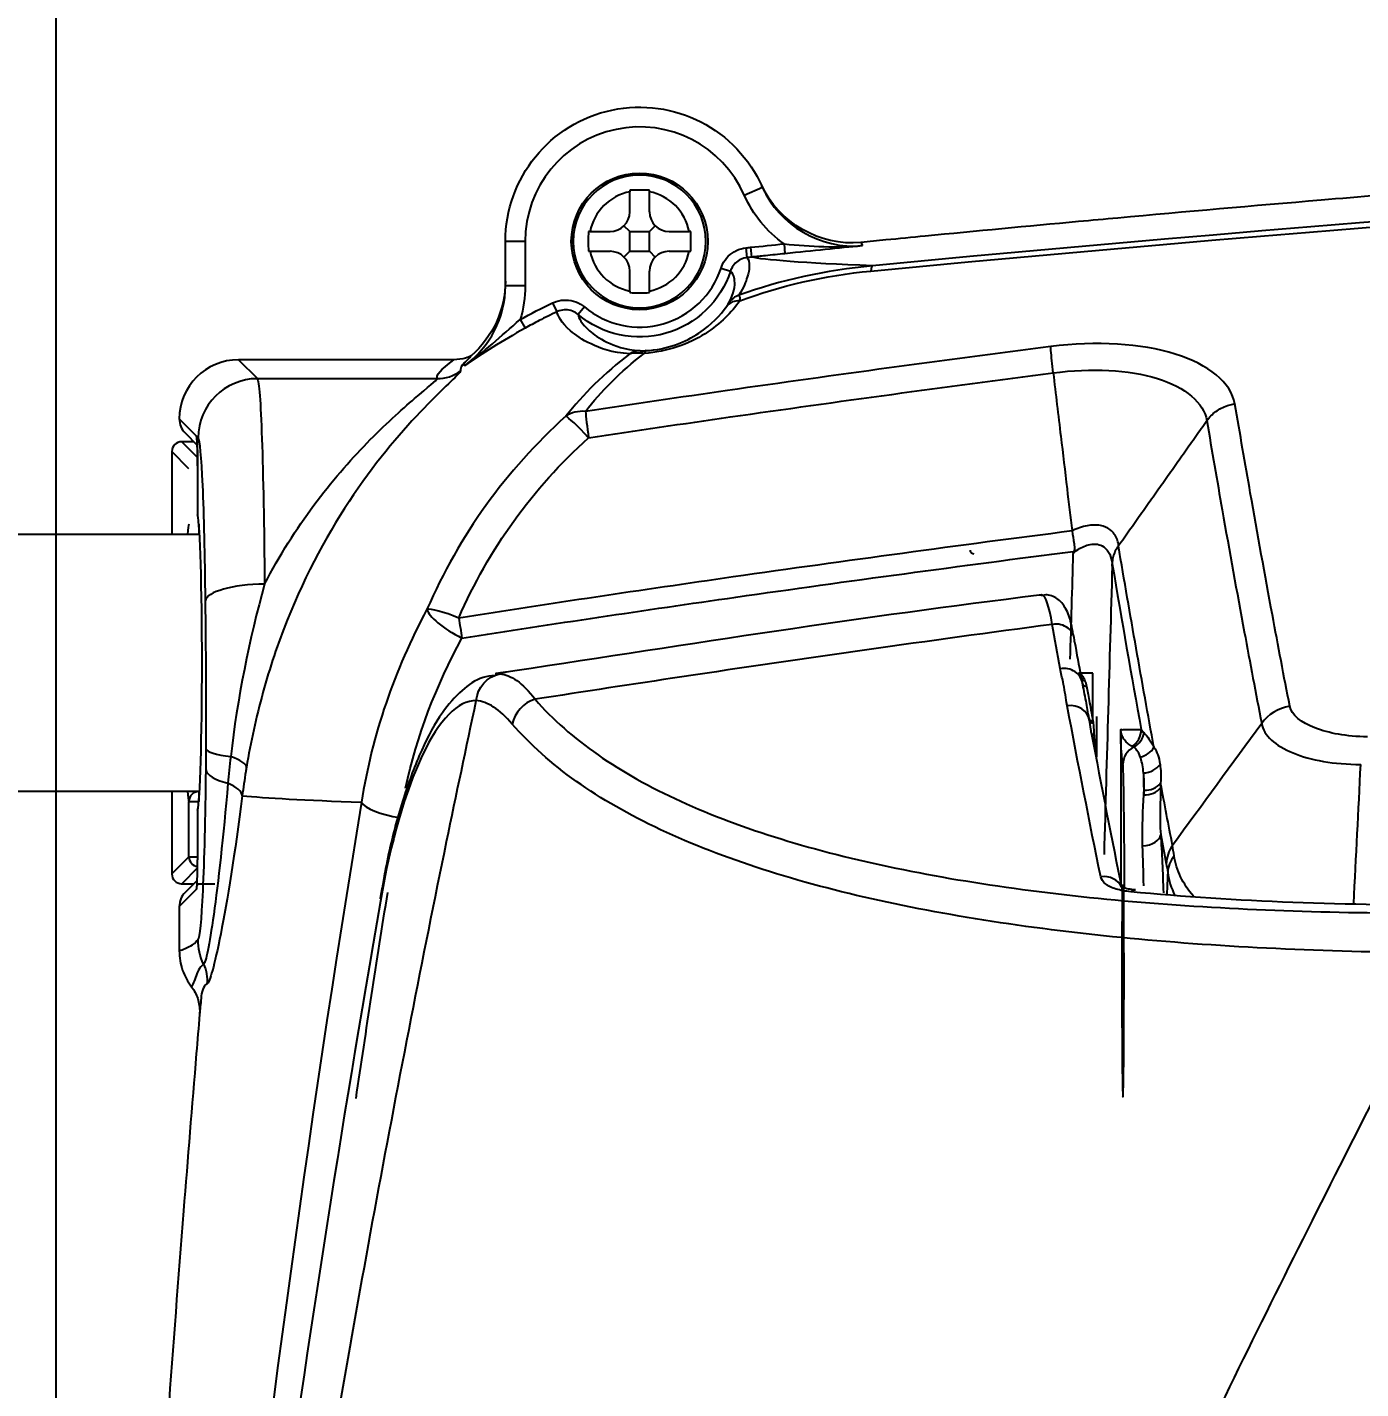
# Model space of a CAD drawing. Header units: millimetres. Extents: x 28 to 3046, y 8 to 3716.
# Drawn here: x 962.4 to 1030, y 1310.2 to 1379.2 of the extents above; entities that cross this region are included whole.
import ezdxf

# ---------------------------------------------------------------- set-up
doc = ezdxf.new("R2010")
doc.units = ezdxf.units.MM
doc.layers.get('Defpoints').update_dxf_attribs({"linetype": 'CONTINUOUS'})
doc.layers.add('1LINE', color=7, linetype='CONTINUOUS')
doc.styles.add('Annotative', font='malgun.ttf')
doc.dimstyles.new('WOO', dxfattribs={"dimtxt": 20, "dimasz": 2, "dimexe": 1.25, "dimexo": 0.3, "dimgap": 1, "dimtad": 1, "dimdec": 1, "dimzin": 1, "dimdsep": 46, "dimtxsty": 'Annotative', "dimcen": 0, "dimclrd": 1, "dimclre": 1, "dimclrt": 2, "dimadec": 0, "dimazin": 0, "dimtfac": 1, "dimtdec": 1, "dimtofl": 0, "dimtmove": 0, "dimatfit": 3, "dimfxl": 0, "dimarcsym": 0})

# ---------------------------------------------------------------- blocks, each defined once
blk = doc.blocks.new('*D8')
at = {"layer": '1LINE', "color": 1, "lineweight": -2}
for p, q in [((895.291, 1316.345), (895.291, 1490.403)), ((1363.902, 1161.266), (1363.902, 1490.403)), ((897.291, 1489.153), (1361.902, 1489.153))]:
    blk.add_line(p, q, dxfattribs=at)
at = {"layer": '1LINE', "color": 1}
for points in [[(897.291, 1489.486), (897.291, 1488.819), (895.291, 1489.153)], [(1361.902, 1489.486), (1361.902, 1488.819), (1363.902, 1489.153)]]:
    blk.add_solid(points, dxfattribs=at)
at = {"layer": 'Defpoints', "color": 0}
for p in [(1363.902, 1489.153), (895.291, 1316.045), (1363.902, 1160.966)]:
    blk.add_point(p, dxfattribs=at)
at = {"layer": '1LINE', "color": 2, "insert": (1150.647, 1500.486), "char_height": 20, "attachment_point": 5, "style": 'Annotative'}
blk.add_mtext('468', dxfattribs=at)
blk = doc.blocks.new('*D9')
at = {"layer": '1LINE', "color": 1, "lineweight": -2}
for p, q in [((963.906, 1135.584), (963.906, 1435.874)), ((1363.902, 1161.266), (1363.902, 1435.874)), ((965.906, 1434.624), (1361.902, 1434.624))]:
    blk.add_line(p, q, dxfattribs=at)
at = {"layer": '1LINE', "color": 1}
for points in [[(965.906, 1434.957), (965.906, 1434.29), (963.906, 1434.624)], [(1361.902, 1434.957), (1361.902, 1434.29), (1363.902, 1434.624)]]:
    blk.add_solid(points, dxfattribs=at)
at = {"layer": 'Defpoints', "color": 0}
for p in [(1363.902, 1434.624), (1363.902, 1160.966), (963.906, 1135.284)]:
    blk.add_point(p, dxfattribs=at)
at = {"layer": '1LINE', "color": 2, "insert": (1160.685, 1445.957), "char_height": 20, "attachment_point": 5, "style": 'Annotative'}
blk.add_mtext('400', dxfattribs=at)

msp = doc.modelspace()

# ---------------------------------------------------------------- linework, layer by layer
at = {"layer": '1LINE', "linetype": 'Continuous'}
for p, q in [((992.972, 1369.839), (992.972, 1370.853)), ((993.972, 1369.839), (993.972, 1370.853)), ((998.779, 1370.68), (999.694, 1371.084)), ((990.959, 1368.839), (991.972, 1368.839)), ((992.972, 1368.839), (992.679, 1369.132)), ((992.972, 1368.839), (993.972, 1368.839)), ((992.972, 1367.839), (992.972, 1368.839)), ((993.972, 1368.839), (994.265, 1369.132)), ((993.972, 1367.839), (993.972, 1368.839)), ((994.972, 1368.839), (995.986, 1368.839)), ((986.672, 1366.093), (986.672, 1368.339)), ((987.672, 1368.339), (986.672, 1368.339)), ((987.672, 1368.339), (987.672, 1366.093)), ((990.959, 1367.839), (991.972, 1367.839)), ((992.972, 1367.839), (992.679, 1367.547)), ((992.972, 1367.839), (993.972, 1367.839)), ((993.972, 1367.839), (994.265, 1367.547)), ((994.972, 1367.839), (995.986, 1367.839)), ((998.859, 1368.015), (998.914, 1367.518)), ((999.094, 1368.04), (999.145, 1367.542)), ((1000.79, 1368.213), (1000.84, 1367.716)), ((992.972, 1365.826), (992.972, 1366.839)), ((993.972, 1365.826), (993.972, 1366.839)), ((997.598, 1366.99), (998.073, 1366.835)), ((987.672, 1366.093), (986.672, 1366.093)), ((989.065, 1365.224), (989.281, 1364.773)), ((990.677, 1365.018), (990.355, 1364.636)), ((987.422, 1364.378), (987.664, 1363.941)), ((984.065, 1362.344), (973.143, 1362.344)), ((973.143, 1362.344), (973.143, 1362.343)), ((973.143, 1362.343), (974.1, 1361.386)), ((984.065, 1362.343), (973.143, 1362.343)), ((984.065, 1362.344), (984.065, 1362.343)), ((984.397, 1361.778), (984.382, 1361.74)), ((974.1, 1361.386), (983.206, 1361.386)), ((970.144, 1359.345), (970.144, 1359.342)), ((970.144, 1359.345), (970.145, 1359.345)), ((970.144, 1359.342), (970.145, 1359.342)), ((970.145, 1359.345), (970.145, 1359.342)), ((971.102, 1358.387), (970.145, 1359.345)), ((970.145, 1359.342), (971.018, 1358.469)), ((970.883, 1358.189), (970.209, 1358.189)), ((970.265, 1358.188), (971.065, 1357.388)), ((970.884, 1358.188), (970.265, 1358.188)), ((970.437, 1358.635), (971.052, 1358.021)), ((969.764, 1357.706), (969.764, 1353.494)), ((970.632, 1356.821), (969.765, 1357.689)), ((969.765, 1357.689), (969.765, 1353.494)), ((971.068, 1356.97), (971.068, 1354.467)), ((971.068, 1356.97), (971.068, 1354.482)), ((971.068, 1356.97), (971.068, 1356.97)), ((971.132, 1354.018), (971.132, 1353.52)), ((971.169, 1353.494), (957.389, 1353.494)), ((971.167, 1353.52), (971.132, 1353.52)), ((1016.449, 1346.458), (1015.72, 1346.458)), ((1016.449, 1344.033), (1016.449, 1346.458)), ((1016.649, 1342.224), (1016.649, 1344.264)), ((1017.853, 1343.441), (1017.853, 1335.662)), ((957.389, 1340.494), (971.169, 1340.494)), ((969.764, 1340.494), (969.764, 1336.243)), ((969.765, 1340.494), (969.765, 1336.299)), ((971.132, 1340.468), (971.132, 1339.969)), ((971.132, 1340.468), (971.167, 1340.468)), ((970.632, 1339.969), (971.132, 1339.969)), ((970.632, 1337.166), (970.632, 1339.969)), ((971.068, 1339.521), (971.068, 1337.017)), ((971.068, 1339.506), (971.068, 1337.017)), ((969.765, 1336.299), (970.632, 1337.166)), ((970.632, 1337.166), (971.068, 1337.166)), ((971.068, 1337.017), (971.068, 1337.017)), ((971.066, 1336.601), (970.265, 1335.799)), ((971.018, 1335.518), (970.145, 1334.645)), ((970.247, 1335.799), (970.883, 1335.799)), ((970.265, 1335.799), (970.884, 1335.799)), ((971.053, 1335.969), (970.437, 1335.352)), ((971.039, 1335.712), (971.037, 1335.695)), ((971.06, 1335.799), (971.953, 1335.799)), ((970.144, 1334.645), (970.144, 1332.403)), ((970.144, 1334.645), (970.145, 1334.645)), ((970.145, 1334.645), (970.145, 1332.403)), ((970.144, 1332.403), (970.145, 1332.403))]:
    msp.add_line(p, q, dxfattribs=at)
for radius in [3.461, 3.46]:
    msp.add_circle((993.472, 1368.339), radius, dxfattribs=at)
at = {"layer": '1LINE', "linetype": 'Continuous', "extrusion": (0, 0, -1)}
msp.add_circle((-993.472, 1368.339), 3.361, dxfattribs=at)
for radius, start, end in [(6.8, 0, 156.19697), (4.841, 198.10778, 310.0847)]:
    msp.add_arc((-993.472, 1368.339), radius, start, end, dxfattribs=at)
at = {"layer": '1LINE', "linetype": 'Continuous'}
for centre, radius, start, end in [((993.472, 1368.339), 5.8, 23.80303, 180), ((993.472, 1368.339), 2.563, 101.25072, 168.74928), ((993.472, 1368.339), 2.563, 11.25072, 78.74928), ((991.972, 1369.839), 1, 270, 0), ((994.972, 1369.839), 1, 180, 270), ((993.472, 1368.339), 2.563, 191.25072, 258.74928), ((991.972, 1366.839), 1, 0, 90), ((993.472, 1368.339), 2.563, 281.25072, 348.74928), ((994.972, 1366.839), 1, 90, 180), ((993.472, 1368.339), 4.341, 229.9153, 341.89222), ((971.144, 1359.342), 1, 179.99999, 224.99999), ((971.144, 1334.645), 1, 134.99999, 179.99999)]:
    msp.add_arc(centre, radius, start, end, dxfattribs=at)
at = {"layer": '1LINE', "linetype": 'Continuous', "extrusion": (-6.12303e-17, -6.12303e-17, -1)}
msp.add_arc((-1010.433, 1352.694), 0.2, 270, 0, dxfattribs=at)
at = {"layer": '1LINE', "linetype": 'Continuous'}
for centre, major_axis, ratio, start_param, end_param in [((1005.469, 1365.114), (-0.19, 1.991), 0.113091, 0.030103, 0.516686), ((998.692, 1364.464), (0.813, -0.583), 0.78208, 2.237107, 3.120228), ((998.826, 1364.665), (0.886, -0.463), 0.993852, 2.374903, 3.02106), ((973.145, 1359.342), (2.122, -2.122), 0.999593, 2.356803, 3.926382), ((993.501, 1361.8), (-0.057, -0.998), 0.977221, 3.204365, 3.758445), ((993.859, 1361.807), (0.056, -0.998), 0.202207, 3.155187, 3.660306), ((983.206, 1363.384), (1.988, 0.22), 0.999383, 4.602087, 5.239733), ((974.1, 1358.387), (2.121, 2.121), 0.998783, 0.786007, 2.355585), ((991.039, 1358), (-1.584, 1.221), 0.776744, 5.418191, 6.037195), ((991.039, 1358), (0.296, -1.978), 0.04774, 3.642128, 4.505501), ((971.144, 1359.342), (0.707, 0.707), 0.998783, 2.355585, 3.141593), ((991.039, 1358), (-1.338, 1.486), 0.075844, 4.910791, 6.128758), ((970.265, 1357.689), (0.354, 0.354), 0.998783, 0.786097, 2.355675), ((971.016, 1356.97), (0, -1.5), 0.034921, 1.570796, 3.106686), ((972.017, 1358.469), (-0.707, -0.707), 0.998783, 5.497178, 5.682501), ((970.653, 1346.994), (0, -7.05), 0.034921, 3.226802, 3.539239), ((971.035, 1346.994), (0, -7.55), 0.034921, 0.128179, 3.013414), ((1115.899, 970.525), (-0.001, -1212), 0.087344, 4.391741, 4.396391), ((1117.891, 970.525), (-0.001, -1210), 0.087489, 4.391754, 4.404436), ((974.469, 1350.134), (3, 0.031), 0.281605, 1.567968, 3.105213), ((984.47, 1348.869), (-1.836, 0.792), 0.149206, 4.864035, 6.076102), ((984.47, 1348.869), (-1.757, 0.956), 0.276799, 0.213183, 1.720383), ((984.47, 1348.869), (0.307, -1.976), 0.050357, 4.505624, 5.025422), ((1014.521, 1348.052), (-0.984, -0.178), 0.897058, 2.943063, 4.689499), ((1014.93, 1345.804), (-0.983, -0.181), 0.900499, 3.11312, 4.686095), ((1016.039, 1346.278), (0.187, 0.072), 0.971885, 3.228386, 4.352409), ((1016.116, 1345.991), (0.196, 0.039), 0.955211, 3.099746, 4.524464), ((988.41, 1343.822), (-1.132, -0.984), 0.866157, 4.234226, 5.449356), ((1015.282, 1343.915), (-0.983, -0.184), 0.903385, 3.113583, 4.683086), ((1026.677, 1342.991), (1.963, 0.382), 0.908537, 1.524622, 2.396688), ((1016.449, 1344.201), (0.197, 0.035), 0.837017, 3.141717, 4.563627), ((1016.466, 1344.106), (0.197, 0.035), 0.828383, 3.120151, 4.521854), ((1016.561, 1343.467), (0.199, 0.022), 0.780118, 3.408106, 4.342319), ((1017.895, 1343.613), (-0.002, -1), 0.996195, 0.563446, 1.572297), ((1018.068, 1343.614), (-0.107, -0.994), 0.985594, 0.581939, 1.500982), ((974.506, 1342.622), (3, -0.017), 0.162217, 3.176968, 4.087476), ((1018.967, 1341.837), (0.996, 0.087), 0.994979, 1.950347, 3.054288), ((1018.7, 1343.17), (-0.816, -0.578), 0.947009, 1.127981, 2.002745), ((974.498, 1341.567), (3, -0.033), 0.299644, 3.178181, 4.035062), ((971.578, 1341.981), (1.973, -0.326), 0.267418, 0.094374, 0.980039), ((1019.007, 1342.308), (-0.989, -0.147), 0.894131, 1.43851, 2.437021), ((971.351, 1340.434), (1.984, -0.252), 0.378523, 0.096396, 0.932665), ((1019.039, 1341.35), (-0.998, 0.059), 0.818454, 1.618852, 2.615041), ((970.653, 1346.994), (0, -7.05), 0.034921, 5.885539, 6.197976), ((971.132, 1339.969), (-0.463, -0.189), 0.995769, 4.325777, 5.893602), ((1019.022, 1341.101), (-0.997, 0.078), 0.797787, 1.63334, 2.661822), ((981.32, 1339.755), (-1.974, 0.323), 0.300512, 0.23071, 1.619939), ((1018.886, 1338.276), (-0.998, -0.061), 0.569183, 1.61403, 3.035391), ((1022.156, 1336.809), (1.964, 0.379), 0.908055, 2.398018, 2.931978), ((971.132, 1337.166), (0.354, -0.354), 0.998783, 3.9276, 5.366927), ((971.016, 1337.017), (0, -1.5), 0.034921, 0.404022, 1.570796), ((970.265, 1336.299), (-0.354, 0.354), 0.998783, 0.786097, 2.355675), ((1016.981, 1335.237), (-0.98, -0.201), 0.916615, 3.351893, 4.667145), ((971.144, 1334.645), (-0.707, 0.707), 0.998783, 6.283185, 7.069192), ((972.017, 1335.518), (-0.707, 0.707), 0.998783, 0.556371, 0.786007), ((971.016, 1337.017), (0, -1.5), 0.034921, 0.034907, 0.404027), ((1017.967, 1331.212), (0, -6.2), 0.008727, 3.889029, 7.853982), ((1017.967, 1331.212), (0, -6.2), 0.008727, 1.570796, 2.377068), ((1018.501, 1334.483), (-0.095, -0.995), 0.492099, 3.115298, 3.613794)]:
    msp.add_ellipse(centre, major_axis=major_axis, ratio=ratio, start_param=start_param, end_param=end_param, dxfattribs=at)
for points, degree in [([(1005.192, 1366.835), (1057.793, 1371.868), (1110.934, 1374.418), (1164.114, 1374.42)], 3), ([(1164.114, 1374.663), (1110.961, 1374.661), (1057.846, 1372.119), (1005.272, 1367.104)], 3), ([(993.972, 1370.935), (993.639, 1370.941), (993.305, 1370.941), (992.972, 1370.935)], 3), ([(992.972, 1370.935), (992.972, 1370.908), (992.972, 1370.88), (992.972, 1370.853)], 3), ([(993.972, 1370.853), (993.972, 1370.88), (993.972, 1370.908), (993.972, 1370.935)], 3), ([(1000.79, 1368.213), (999.918, 1368.833), (999.216, 1369.688), (998.779, 1370.68)], 3), ([(1004.689, 1368.287), (1002.618, 1368.081), (1000.521, 1369.285), (999.652, 1371.176)], 3), ([(999.694, 1371.084), (1000.545, 1369.155), (1002.663, 1367.918), (1004.762, 1368.126)], 3), ([(990.876, 1368.839), (990.87, 1368.506), (990.87, 1368.173), (990.876, 1367.839)], 3), ([(990.959, 1368.839), (990.931, 1368.839), (990.904, 1368.839), (990.876, 1368.839)], 3), ([(996.068, 1368.839), (996.041, 1368.839), (996.013, 1368.839), (995.986, 1368.839)], 3), ([(996.068, 1367.839), (996.074, 1368.173), (996.074, 1368.506), (996.068, 1368.839)], 3), ([(990.876, 1367.839), (990.904, 1367.839), (990.931, 1367.839), (990.959, 1367.839)], 3), ([(995.986, 1367.839), (996.013, 1367.839), (996.041, 1367.839), (996.068, 1367.839)], 3), ([(998.859, 1368.015), (998.937, 1368.023), (999.015, 1368.032), (999.094, 1368.04)], 3), ([(999.094, 1368.04), (999.659, 1368.098), (1000.224, 1368.156), (1000.79, 1368.213)], 3), ([(1000.79, 1368.213), (1002.167, 1368.089), (1003.472, 1367.993), (1004.762, 1368.126)], 3), ([(1004.762, 1368.126), (1003.543, 1367.997), (1002.271, 1367.861), (1000.84, 1367.716)], 3), ([(1005.272, 1367.104), (1002.927, 1366.879), (1000.597, 1366.372), (998.508, 1365.609)], 3), ([(999.145, 1367.542), (999.068, 1367.535), (998.991, 1367.526), (998.914, 1367.518)], 3), ([(1005.272, 1367.104), (1001.752, 1367.235), (999.721, 1367.411), (999.145, 1367.542)], 3), ([(998.548, 1365.324), (1000.573, 1366.097), (1002.882, 1366.614), (1005.192, 1366.835)], 3), ([(984.597, 1362.036), (985.887, 1362.967), (986.672, 1364.502), (986.672, 1366.093)], 3), ([(986.672, 1366.331), (986.672, 1364.886), (986.029, 1363.485), (984.934, 1362.542)], 3), ([(987.672, 1366.093), (987.672, 1365.507), (987.588, 1364.936), (987.422, 1364.378)], 3), ([(992.972, 1365.826), (992.972, 1365.798), (992.972, 1365.771), (992.972, 1365.743)], 3), ([(992.972, 1365.743), (993.305, 1365.738), (993.639, 1365.738), (993.972, 1365.743)], 3), ([(993.972, 1365.743), (993.972, 1365.771), (993.972, 1365.798), (993.972, 1365.826)], 3), ([(987.422, 1364.378), (987.961, 1364.677), (988.509, 1364.959), (989.065, 1365.224)], 3), ([(987.664, 1363.941), (986.496, 1363.294), (985.511, 1362.675), (984.597, 1362.036)], 3), ([(983.206, 1361.386), (983.171, 1361.705), (983.669, 1362.024), (984.065, 1362.343)], 3), ([(992.983, 1362.647), (991.666, 1361.652), (990.597, 1360.574), (989.734, 1359.484)], 3), ([(990.734, 1359.728), (991.514, 1360.735), (992.488, 1361.737), (993.71, 1362.668)], 3), ([(989.734, 1359.484), (986.695, 1356.742), (984.311, 1353.43), (982.697, 1349.701)], 3), ([(1017.744, 1352.929), (1022.218, 1359.26)], 1), ([(984.31, 1349.26), (985.813, 1352.741), (988.043, 1355.834), (990.886, 1358.392)], 3), ([(1015.388, 1353.679), (1015.388, 1353.676), (1015.389, 1353.673), (1015.389, 1353.67)], 3), ([(1017.739, 1352.922), (1017.741, 1352.924), (1017.742, 1352.927), (1017.744, 1352.929)], 3), ([(1019.539, 1342.71), (1018.934, 1345.993), (1018.334, 1349.398), (1017.739, 1352.922)], 3), ([(1017.425, 1352.003), (1017.91, 1349.127), (1018.399, 1346.33), (1018.891, 1343.614)], 3), ([(974.469, 1350.979), (973.685, 1348.177), (973.086, 1345.171), (972.749, 1342.237)], 3), ([(971.508, 1342.622), (971.523, 1345.162), (971.496, 1347.683), (971.471, 1350.134)], 3), ([(982.697, 1349.701), (981.039, 1346.618), (979.922, 1343.364), (979.376, 1339.933)], 3), ([(1014.793, 1346.694), (1014.657, 1347.436), (1014.52, 1348.184), (1014.384, 1348.939)], 3), ([(981.607, 1340.644), (982.191, 1343.297), (983.152, 1345.828), (984.47, 1348.246)], 3), ([(1015.517, 1348.052), (1015.624, 1347.457), (1015.732, 1346.866), (1015.839, 1346.278)], 3), ([(985.191, 1345.074), (985.245, 1345.734), (985.767, 1346.322), (986.393, 1346.43)], 3), ([(986.722, 1346.518), (986.155, 1346.432)], 1), ([(986.393, 1346.43), (986.943, 1346.4), (987.53, 1345.973), (988.174, 1345.145)], 3), ([(1015.918, 1345.96), (1015.895, 1346.077), (1015.871, 1346.183), (1015.839, 1346.278)], 3), ([(1016.039, 1346.083), (1016.071, 1346.002), (1016.094, 1345.907), (1016.116, 1345.8)], 3), ([(987.018, 1343.887), (986.363, 1344.643), (985.761, 1345.039), (985.191, 1345.074)], 3), ([(1016.842, 1336.143), (1016.272, 1338.925), (1015.706, 1341.814), (1015.144, 1344.808)], 3), ([(1016.269, 1344.074), (1016.263, 1344.105), (1016.258, 1344.136), (1016.252, 1344.166)], 3), ([(1016.449, 1344.033), (1016.452, 1344.002), (1016.455, 1343.971), (1016.458, 1343.94)], 3), ([(1024.998, 1343.919), (1023.49, 1341.856), (1021.983, 1339.796), (1020.478, 1337.737)], 3), ([(1016.362, 1343.467), (1016.879, 1340.719), (1017.401, 1338.06), (1017.925, 1335.491)], 3), ([(1017.853, 1343.441), (1017.853, 1343.457), (1017.853, 1343.474), (1017.854, 1343.49)], 3), ([(1017.854, 1343.49), (1017.855, 1343.519), (1017.856, 1343.548), (1017.856, 1343.577)], 3), ([(1018.891, 1343.614), (1018.928, 1343.556), (1018.978, 1343.503), (1019.038, 1343.439)], 3), ([(1019.038, 1343.439), (1019.187, 1343.283), (1019.383, 1343.039), (1019.539, 1342.71)], 3), ([(971.499, 1341.567), (971.503, 1341.912), (971.506, 1342.265), (971.508, 1342.622)], 3), ([(1018.518, 1342.725), (1018.477, 1342.749), (1018.446, 1342.757), (1018.425, 1342.768)], 3), ([(1018.845, 1342.224), (1018.743, 1342.498), (1018.611, 1342.669), (1018.518, 1342.725)], 3), ([(1019.539, 1342.71), (1019.69, 1342.496), (1019.792, 1342.208), (1019.846, 1341.847)], 3), ([(972.749, 1342.237), (972.696, 1341.78), (972.65, 1341.329), (972.61, 1340.888)], 3), ([(1019.846, 1341.847), (1019.887, 1341.569), (1019.899, 1341.248), (1019.878, 1340.888)], 3), ([(1029.663, 1334.804), (1029.784, 1337.149), (1029.903, 1339.496), (1030.018, 1341.844)], 3), ([(1019.007, 1341.412), (1019.012, 1341.095), (1019.017, 1340.726), (1019.022, 1340.302)], 3), ([(1019.039, 1340.531), (1019.06, 1340.861), (1019.048, 1341.156), (1019.007, 1341.412)], 3), ([(1019.878, 1340.888), (1019.878, 1340.815), (1019.878, 1340.741), (1019.877, 1340.665)], 3), ([(1020.478, 1337.737), (1020.277, 1338.774), (1020.077, 1339.825), (1019.878, 1340.888)], 3), ([(973.335, 1340.256), (974.498, 1340.154), (976.512, 1340.024), (979.376, 1339.933)], 3), ([(1018.964, 1337.711), (1018.928, 1338.704), (1018.994, 1339.576), (1019.022, 1340.302)], 3), ([(1019.022, 1340.302), (1019.028, 1340.38), (1019.034, 1340.457), (1019.039, 1340.531)], 3), ([(1019.877, 1340.665), (1019.87, 1339.979), (1019.806, 1339.182), (1019.882, 1338.276)], 3), ([(979.376, 1339.933), (973.852, 1306.271), (970.166, 1272.011), (967.852, 1237.188)], 3), ([(1019.882, 1338.276), (1019.938, 1337.363), (1019.982, 1336.378), (1020.014, 1335.338)], 3), ([(1019.882, 1338.276), (1019.976, 1337.784), (1020.07, 1337.295), (1020.164, 1336.809)], 3), ([(1019.021, 1335.696), (1019.006, 1336.4), (1018.987, 1337.075), (1018.964, 1337.711)], 3), ([(1020.164, 1336.809), (1020.189, 1336.681), (1020.212, 1336.53), (1020.235, 1336.36)], 3), ([(1020.561, 1337.213), (1020.366, 1336.956), (1020.252, 1336.658), (1020.235, 1336.36)], 3), ([(1021.539, 1335.175), (1021.002, 1335.779), (1020.67, 1336.484), (1020.561, 1337.213)], 3), ([(1020.235, 1336.36), (1020.221, 1336), (1020.207, 1335.639), (1020.194, 1335.277)], 3), ([(1020.235, 1336.36), (1020.291, 1335.966), (1020.412, 1335.577), (1020.597, 1335.206)], 3), ([(979.1, 1324.912), (979.617, 1328.4), (980.152, 1331.882), (980.707, 1335.357)], 3), ([(980.461, 1335.782), (980.318, 1335.031)], 1), ([(1035.203, 1334.721), (1029.317, 1334.681), (1023.698, 1334.885), (1018.362, 1335.391)], 3), ([(971.373, 1331.72), (971.195, 1332.11), (971.101, 1332.537), (971.101, 1332.965)], 3), ([(971.373, 1331.721), (971.515, 1331.41), (971.576, 1331.062), (971.547, 1330.722)], 3)]:
    msp.add_open_spline(points, degree=degree, dxfattribs=at)
for points, knots in [([(999.694, 1371.084), (999.692, 1371.088), (999.69, 1371.092), (999.679, 1371.117), (999.672, 1371.133), (999.661, 1371.156), (999.657, 1371.166), (999.652, 1371.176)], [0, 0, 0, 0, 0.082992, 0.082992, 0.561578, 0.561578, 1, 1, 1, 1]), ([(1033.895, 1370.914), (1031.933, 1370.755), (1029.971, 1370.593), (1024.575, 1370.137), (1021.142, 1369.836), (1017.047, 1369.464), (1016.383, 1369.403), (1013.127, 1369.103), (1010.535, 1368.857), (1007.28, 1368.541), (1006.617, 1368.477), (1005.532, 1368.37), (1005.111, 1368.328), (1004.689, 1368.287)], [0, 0, 0, 0, 0.201423, 0.201423, 0.553955, 0.553955, 0.622158, 0.622158, 0.888489, 0.888489, 0.956692, 0.956692, 1, 1, 1, 1]), ([(997.598, 1366.99), (997.619, 1367.053), (997.644, 1367.115), (997.745, 1367.326), (997.845, 1367.467), (998.083, 1367.704), (998.224, 1367.804), (998.526, 1367.949), (998.692, 1367.996), (998.859, 1368.015)], [0, 0, 0, 0, 0.115055, 0.115055, 0.410028, 0.410028, 0.705014, 0.705014, 1, 1, 1, 1]), ([(1004.689, 1368.287), (1004.707, 1368.249), (1004.721, 1368.218), (1004.756, 1368.14), (1004.759, 1368.133), (1004.762, 1368.126)], [0, 0, 0, 0, 0.916571, 0.916571, 1, 1, 1, 1]), ([(998.914, 1367.518), (998.803, 1367.506), (998.692, 1367.474), (998.49, 1367.377), (998.396, 1367.311), (998.238, 1367.152), (998.171, 1367.059), (998.104, 1366.918), (998.087, 1366.877), (998.073, 1366.835)], [0, 0, 0, 0, 0.294991, 0.294991, 0.589974, 0.589974, 0.884944, 0.884944, 1, 1, 1, 1]), ([(998.914, 1367.518), (998.993, 1367.429), (999.049, 1367.301), (999.023, 1366.912), (998.996, 1366.748), (998.855, 1366.3), (998.752, 1366.023), (998.508, 1365.609)], [0, 0, 0, 0, 0.5, 0.5, 0.75, 0.75, 1, 1, 1, 1]), ([(1000.84, 1367.716), (1000.509, 1367.682), (1000.177, 1367.648), (999.612, 1367.59), (999.378, 1367.566), (999.145, 1367.542)], [0, 0, 0, 0, 0.586729, 0.586729, 1, 1, 1, 1]), ([(998.002, 1365.23), (998.344, 1365.921), (998.303, 1366.208), (998.243, 1366.646), (998.162, 1366.756), (998.073, 1366.835)], [0, 0, 0, 0, 0.5, 0.5, 1, 1, 1, 1]), ([(989.065, 1365.224), (989.125, 1365.253), (989.187, 1365.278), (989.41, 1365.349), (989.58, 1365.374), (989.916, 1365.366), (990.086, 1365.333), (990.4, 1365.214), (990.548, 1365.126), (990.677, 1365.018)], [0, 0, 0, 0, 0.114993, 0.114993, 0.409963, 0.409963, 0.704983, 0.704983, 1, 1, 1, 1]), ([(998.548, 1365.324), (998.128, 1364.739), (997.59, 1364.171), (995.984, 1363.149), (994.854, 1362.733), (993.71, 1362.668)], [0, 0, 0, 0, 0.5, 0.5, 1, 1, 1, 1]), ([(993.8, 1362.805), (994.308, 1362.833), (994.833, 1362.942), (995.75, 1363.265), (996.143, 1363.473), (997.133, 1364.128), (997.554, 1364.59), (997.889, 1365.06)], [0, 0, 0, 0, 0.25, 0.25, 0.5, 0.5, 1, 1, 1, 1]), ([(997.889, 1365.06), (997.913, 1365.094), (997.935, 1365.125), (997.979, 1365.191), (997.997, 1365.221), (998.002, 1365.23)], [0, 0, 0, 0, 0.393637, 0.393637, 1, 1, 1, 1]), ([(998.508, 1365.609), (998.533, 1365.601), (998.548, 1365.556), (998.554, 1365.44), (998.553, 1365.386), (998.548, 1365.324)], [0, 0, 0, 0, 0.625393, 0.625393, 1, 1, 1, 1]), ([(984.597, 1362.036), (985.084, 1362.38), (985.549, 1362.754), (986.472, 1363.545), (986.933, 1363.965), (987.422, 1364.378)], [0, 0, 0, 0, 0.5, 0.5, 1, 1, 1, 1]), ([(989.281, 1364.773), (988.98, 1364.63), (988.681, 1364.481), (988.143, 1364.202), (987.903, 1364.073), (987.664, 1363.941)], [0, 0, 0, 0, 0.550132, 0.550132, 1, 1, 1, 1]), ([(990.355, 1364.636), (990.269, 1364.708), (990.17, 1364.766), (989.961, 1364.845), (989.848, 1364.868), (989.624, 1364.873), (989.51, 1364.857), (989.362, 1364.809), (989.32, 1364.792), (989.281, 1364.773)], [0, 0, 0, 0, 0.295042, 0.295042, 0.59006, 0.59006, 0.885014, 0.885014, 1, 1, 1, 1]), ([(992.983, 1362.647), (992.049, 1362.701), (991.474, 1362.922), (990.546, 1363.362), (990.221, 1363.598), (989.489, 1364.241), (989.318, 1364.577), (989.281, 1364.773)], [0, 0, 0, 0, 0.25, 0.25, 0.5, 0.5, 1, 1, 1, 1]), ([(990.355, 1364.636), (990.38, 1364.462), (990.523, 1364.174), (991.146, 1363.626), (991.423, 1363.424), (992.214, 1363.046), (992.703, 1362.854), (993.497, 1362.8)], [0, 0, 0, 0, 0.5, 0.5, 0.75, 0.75, 1, 1, 1, 1]), ([(1014.307, 1363.016), (1008.84, 1362.311), (1003.379, 1361.566), (995.526, 1360.439), (993.129, 1360.087), (990.734, 1359.728)], [0, 0, 0, 0, 0.69465, 0.69465, 1, 1, 1, 1]), ([(1023.642, 1360.112), (1023.443, 1361.177), (1022.335, 1362.099), (1018.902, 1363.167), (1016.611, 1363.304), (1014.307, 1363.016)], [0, 0, 0, 0, 0.5, 0.5, 1, 1, 1, 1]), ([(1014.432, 1361.676), (1014.406, 1361.893), (1014.383, 1362.106), (1014.345, 1362.487), (1014.33, 1362.661), (1014.316, 1362.863), (1014.312, 1362.918), (1014.309, 1362.984), (1014.308, 1363), (1014.307, 1363.016)], [0, 0, 0, 0, 0.390313, 0.390313, 0.780627, 0.780627, 0.942552, 0.942552, 1, 1, 1, 1]), ([(984.934, 1362.542), (984.843, 1362.498), (984.749, 1362.461), (984.464, 1362.374), (984.263, 1362.343), (984.065, 1362.343)], [0, 0, 0, 0, 0.33417, 0.33417, 1, 1, 1, 1]), ([(984.581, 1362.177), (984.583, 1362.179), (984.584, 1362.18), (984.626, 1362.225), (984.671, 1362.266), (984.779, 1362.375), (984.844, 1362.443), (984.917, 1362.523), (984.925, 1362.532), (984.934, 1362.542)], [0, 0, 0, 0, 0.01459, 0.01459, 0.372176, 0.372176, 0.926721, 0.926721, 1, 1, 1, 1]), ([(993.71, 1362.668), (993.62, 1362.675), (993.533, 1362.679), (993.368, 1362.684), (993.29, 1362.684), (993.162, 1362.677), (993.109, 1362.672), (993.034, 1362.659), (993.007, 1362.654), (992.983, 1362.647)], [0, 0, 0, 0, 0.280243, 0.280243, 0.576783, 0.576783, 0.832606, 0.832606, 1, 1, 1, 1]), ([(993.497, 1362.8), (993.503, 1362.8), (993.51, 1362.799), (993.534, 1362.799), (993.553, 1362.798), (993.603, 1362.798), (993.637, 1362.799), (993.713, 1362.801), (993.756, 1362.802), (993.8, 1362.805)], [0, 0, 0, 0, 0.185438, 0.185438, 0.449128, 0.449128, 0.733187, 0.733187, 1, 1, 1, 1]), ([(984.382, 1361.74), (984.266, 1361.561), (983.512, 1360.892), (981.495, 1358.804), (980.22, 1357.336), (977.737, 1353.675), (976.56, 1351.528), (975.137, 1347.969), (974.729, 1346.749), (974.037, 1344.235), (973.757, 1342.941), (973.55, 1341.706)], [0, 0, 0, 0, 0.23279, 0.23279, 0.488527, 0.488527, 0.744263, 0.744263, 0.872132, 0.872132, 1, 1, 1, 1]), ([(984.581, 1362.177), (984.541, 1362.139), (984.504, 1362.1), (984.406, 1361.967), (984.38, 1361.873), (984.397, 1361.778)], [0, 0, 0, 0, 0.29004, 0.29004, 1, 1, 1, 1]), ([(984.597, 1362.036), (984.595, 1362.053), (984.593, 1362.069), (984.584, 1362.13), (984.582, 1362.159), (984.581, 1362.177)], [0, 0, 0, 0, 0.234898, 0.234898, 1, 1, 1, 1]), ([(990.886, 1358.392), (993.279, 1358.751), (995.674, 1359.102), (1003.518, 1360.228), (1008.972, 1360.971), (1014.432, 1361.676)], [0, 0, 0, 0, 0.305429, 0.305429, 1, 1, 1, 1]), ([(1014.432, 1361.675), (1016.346, 1361.941), (1018.275, 1361.842), (1021.145, 1360.953), (1022.066, 1360.165), (1022.218, 1359.26)], [0, 0, 0, 0, 0.5, 0.5, 1, 1, 1, 1]), ([(1014.432, 1361.675), (1014.56, 1360.605), (1014.688, 1359.535), (1014.922, 1357.579), (1015.028, 1356.693), (1015.218, 1355.097), (1015.303, 1354.388), (1015.388, 1353.679)], [0, 0, 0, 0, 0.401488, 0.401488, 0.73401, 0.73401, 1, 1, 1, 1]), ([(974.1, 1361.386), (974.183, 1361.28), (974.267, 1360.194), (974.394, 1356.489), (974.443, 1353.893), (974.469, 1350.979)], [0, 0, 0, 0, 0.5, 0.5, 1, 1, 1, 1]), ([(974.469, 1350.979), (975.976, 1353.904), (977.892, 1356.313), (980.542, 1359.036), (981.404, 1359.807), (982.74, 1360.948), (983.214, 1361.326), (983.206, 1361.386)], [0, 0, 0, 0, 0.5, 0.5, 0.75, 0.75, 1, 1, 1, 1]), ([(1022.218, 1359.26), (1022.339, 1359.432), (1022.494, 1359.588), (1022.846, 1359.845), (1023.048, 1359.949), (1023.353, 1360.051), (1023.448, 1360.077), (1023.577, 1360.102), (1023.609, 1360.107), (1023.642, 1360.112)], [0, 0, 0, 0, 0.387477, 0.387477, 0.774954, 0.774954, 0.94272, 0.94272, 1, 1, 1, 1]), ([(1026.421, 1344.79), (1026.125, 1346.306), (1025.831, 1347.851), (1025.164, 1351.435), (1024.792, 1353.491), (1024.161, 1357.077), (1023.901, 1358.583), (1023.642, 1360.112)], [0, 0, 0, 0, 0.31465, 0.31465, 0.716469, 0.716469, 1, 1, 1, 1]), ([(1022.218, 1359.26), (1022.476, 1357.729), (1022.737, 1356.222), (1023.368, 1352.632), (1023.74, 1350.573), (1024.408, 1346.984), (1024.703, 1345.437), (1024.998, 1343.919)], [0, 0, 0, 0, 0.283407, 0.283407, 0.685296, 0.685296, 1, 1, 1, 1]), ([(971.037, 1358.292), (971.037, 1358.292), (971.038, 1358.282), (971.043, 1358.225), (971.052, 1358.06), (971.061, 1357.747), (971.067, 1357.35), (971.068, 1357.079), (971.068, 1356.97)], [0, 0, 0, 0, 0.044998, 0.151108, 0.320866, 0.555587, 0.828112, 1, 1, 1, 1]), ([(971.471, 1350.134), (971.447, 1352.445), (971.399, 1354.498), (971.268, 1357.44), (971.186, 1358.303), (971.102, 1358.387)], [0, 0, 0, 0, 0.5, 0.5, 1, 1, 1, 1]), ([(1017.744, 1352.929), (1017.744, 1352.929), (1017.744, 1352.929), (1017.734, 1353.019), (1017.717, 1353.107), (1017.633, 1353.377), (1017.53, 1353.546), (1017.272, 1353.777), (1017.131, 1353.856), (1016.923, 1353.92), (1016.873, 1353.933), (1016.617, 1353.981), (1016.386, 1353.977), (1015.9, 1353.89), (1015.637, 1353.799), (1015.388, 1353.679), (1015.388, 1353.679), (1015.388, 1353.679)], [0, 0, 0, 0, 0.000016, 0.000016, 0.101993, 0.101993, 0.330848, 0.330848, 0.506058, 0.506058, 0.55922, 0.55922, 0.769596, 0.769596, 0.999984, 0.999984, 1, 1, 1, 1]), ([(1015.389, 1353.67), (1015.389, 1353.67), (1015.389, 1353.67), (1009.656, 1352.935), (1003.928, 1352.158), (993.57, 1350.673), (988.938, 1349.98), (984.31, 1349.26)], [0, 0, 0, 0, 0.000004, 0.000004, 0.552308, 0.552308, 1, 1, 1, 1]), ([(1015.389, 1353.67), (1015.42, 1353.46), (1015.458, 1353.24), (1015.501, 1352.926), (1015.517, 1352.824), (1015.507, 1352.696), (1015.502, 1352.665), (1015.488, 1352.638)], [0, 0, 0, 0, 0.620392, 0.620392, 0.910545, 0.910545, 1, 1, 1, 1]), ([(984.47, 1348.246), (989.094, 1348.964), (993.723, 1349.655), (1004.043, 1351.131), (1009.737, 1351.902), (1015.454, 1352.633), (1015.471, 1352.635), (1015.488, 1352.638)], [0, 0, 0, 0, 0.448203, 0.448203, 0.998347, 0.998347, 1, 1, 1, 1]), ([(1015.434, 1352.525), (1015.491, 1352.585), (1015.554, 1352.641), (1015.807, 1352.816), (1016.014, 1352.911), (1016.343, 1352.998), (1016.473, 1353.013), (1016.624, 1353.002), (1016.653, 1352.998), (1016.794, 1352.973), (1016.9, 1352.93), (1017.025, 1352.843), (1017.057, 1352.816), (1017.203, 1352.677), (1017.286, 1352.531), (1017.392, 1352.225), (1017.419, 1352.063), (1017.426, 1351.881)], [0, 0, 0, 0, 0.076317, 0.076317, 0.286529, 0.286529, 0.41982, 0.41982, 0.451498, 0.451498, 0.580757, 0.580757, 0.630457, 0.630457, 0.820954, 0.820954, 1, 1, 1, 1]), ([(1015.488, 1352.638), (1015.471, 1352.604), (1015.454, 1352.57), (1015.437, 1352.532), (1015.435, 1352.528), (1015.434, 1352.525)], [0, 0, 0, 0, 0.911287, 0.911287, 1, 1, 1, 1]), ([(1017.739, 1352.922), (1017.618, 1352.754), (1017.527, 1352.569), (1017.451, 1352.286), (1017.434, 1352.195), (1017.425, 1352.066), (1017.424, 1352.034), (1017.425, 1352.003)], [0, 0, 0, 0, 0.627083, 0.627083, 0.913016, 0.913016, 1, 1, 1, 1]), ([(1017.426, 1351.881), (1017.426, 1351.884), (1017.426, 1351.888), (1017.425, 1351.929), (1017.425, 1351.966), (1017.425, 1352.003)], [0, 0, 0, 0, 0.092598, 0.092598, 1, 1, 1, 1]), ([(1013.825, 1350.423), (1013.788, 1350.419), (1004.865, 1349.339), (995.849, 1347.906), (986.863, 1346.539), (986.722, 1346.518)], [0, 0, 0, 0, 0.004063, 0.984373, 1, 1, 1, 1]), ([(1015.451, 1348.408), (1015.42, 1348.618), (1015.312, 1349.174), (1015.145, 1349.624), (1014.816, 1350.158), (1014.232, 1350.472), (1013.93, 1350.412), (1013.829, 1350.379)], [0, 0, 0, 0, 0.198758, 0.56195, 0.775815, 0.928173, 1, 1, 1, 1]), ([(1014.384, 1348.939), (1014.221, 1349.888), (1014.048, 1350.388), (1013.868, 1350.428), (1013.857, 1350.429), (1013.846, 1350.427)], [0, 0, 0, 0, 0.940549, 0.940549, 1, 1, 1, 1]), ([(1014.384, 1348.939), (1008.117, 1348.104), (1001.857, 1347.217), (993.128, 1345.905), (990.651, 1345.526), (988.174, 1345.145)], [0, 0, 0, 0, 0.716072, 0.716072, 1, 1, 1, 1]), ([(1015.144, 1344.808), (1015.133, 1344.864), (1015.124, 1344.92), (1015.055, 1345.322), (1015, 1345.67), (1014.885, 1346.242), (1014.835, 1346.467), (1014.793, 1346.694)], [0, 0, 0, 0, 0.089434, 0.089434, 0.641671, 0.641671, 1, 1, 1, 1]), ([(1015.756, 1346.457), (1015.768, 1346.456), (1015.779, 1346.452), (1015.838, 1346.428), (1015.885, 1346.38), (1015.968, 1346.247), (1016.003, 1346.173), (1016.039, 1346.083)], [0, 0, 0, 0, 0.123756, 0.123756, 0.620045, 0.620045, 1, 1, 1, 1]), ([(986.148, 1346.336), (985.934, 1346.33), (985.302, 1346.249), (984.386, 1345.575), (983.377, 1344.425), (982.398, 1342.639), (981.497, 1340.227), (980.845, 1337.871), (980.55, 1336.311), (980.461, 1335.782)], [0, 0, 0, 0, 0.061339, 0.190735, 0.342725, 0.530432, 0.723239, 0.909294, 1, 1, 1, 1]), ([(1016.252, 1344.166), (1016.196, 1344.483), (1016.145, 1344.775), (1016.031, 1345.396), (1015.968, 1345.703), (1015.918, 1345.96)], [0, 0, 0, 0, 0.427021, 0.427021, 1, 1, 1, 1]), ([(1016.116, 1345.8), (1016.155, 1345.604), (1016.204, 1345.365), (1016.314, 1344.782), (1016.377, 1344.429), (1016.449, 1344.033)], [0, 0, 0, 0, 0.47848, 0.47848, 1, 1, 1, 1]), ([(1164.116, 852.573), (1160.309, 852.642), (1152.953, 852.775), (1142.354, 853.9), (1130.635, 855.851), (1117.044, 859.255), (1101.245, 864.91), (1083.354, 873.614), (1068.592, 883.658), (1056.989, 893.578), (1046.663, 903.367), (1030.968, 920.404), (1015.728, 941.398), (1003.233, 962.989), (994.675, 980.272), (987.52, 997.416), (982.406, 1011.977), (978.941, 1023.193), (976.477, 1031.99), (974.181, 1041.139), (970.17, 1059.472), (967.516, 1078.275), (966.038, 1096.847), (965.31, 1109.278), (964.846, 1124.895), (964.862, 1143.661), (965.295, 1163.056), (965.945, 1181.747), (967.007, 1206.649), (968.937, 1237.128), (972.069, 1267.888), (975.445, 1292.31), (978.444, 1310.699), (981.267, 1325.909), (983.56, 1337.36), (984.689, 1342.697), (985.191, 1345.074)], [0, 0, 0, 0, 0.018946, 0.036614, 0.053001, 0.078065, 0.106249, 0.136388, 0.176904, 0.194704, 0.212376, 0.247738, 0.30991, 0.340983, 0.371843, 0.405858, 0.433404, 0.448643, 0.464291, 0.478876, 0.49559, 0.55773, 0.57326, 0.588809, 0.62002, 0.651428, 0.682817, 0.717371, 0.745505, 0.808517, 0.872207, 0.904588, 0.937476, 0.970643, 0.986922, 1, 1, 1, 1]), ([(985.191, 1345.074), (984.273, 1345.103), (983.312, 1344.095), (981.6, 1340.489), (980.858, 1337.927), (980.336, 1334.92)], [0, 0, 0, 0, 0.5, 0.5, 1, 1, 1, 1]), ([(988.174, 1345.145), (989.954, 1343.102), (992.441, 1341.399), (998.674, 1338.552), (1002.368, 1337.438), (1010.541, 1335.744), (1015.055, 1335.157), (1024.496, 1334.431), (1029.499, 1334.283), (1034.667, 1334.323)], [0, 0, 0, 0, 0.25, 0.25, 0.5, 0.5, 0.75, 0.75, 1, 1, 1, 1]), ([(1030.353, 1343.245), (1029.297, 1343.248), (1028.397, 1343.423), (1027.002, 1343.967), (1026.509, 1344.336), (1026.421, 1344.79)], [0, 0, 0, 0, 0.5, 0.5, 1, 1, 1, 1]), ([(1034.461, 1332.298), (1029.176, 1332.311), (1024.055, 1332.519), (1014.408, 1333.372), (1009.799, 1334.027), (1001.466, 1335.862), (997.705, 1337.046), (991.364, 1340.026), (988.832, 1341.791), (987.018, 1343.887)], [0, 0, 0, 0, 0.25, 0.25, 0.5, 0.5, 0.75, 0.75, 1, 1, 1, 1]), ([(1016.362, 1343.467), (1016.355, 1343.523), (1016.348, 1343.578), (1016.319, 1343.786), (1016.294, 1343.934), (1016.269, 1344.074)], [0, 0, 0, 0, 0.262245, 0.262245, 1, 1, 1, 1]), ([(1016.458, 1343.94), (1016.471, 1343.795), (1016.484, 1343.643), (1016.498, 1343.429), (1016.502, 1343.372), (1016.505, 1343.315)], [0, 0, 0, 0, 0.737003, 0.737003, 1, 1, 1, 1]), ([(1024.998, 1343.919), (1025.092, 1343.305), (1025.693, 1342.791), (1027.481, 1342.058), (1028.654, 1341.841), (1030.018, 1341.844)], [0, 0, 0, 0, 0.5, 0.5, 1, 1, 1, 1]), ([(1016.505, 1343.315), (1016.513, 1343.174), (1016.521, 1343.03), (1016.534, 1342.769), (1016.539, 1342.655), (1016.545, 1342.539)], [0, 0, 0, 0, 0.571341, 0.571341, 1, 1, 1, 1]), ([(1017.967, 1341.837), (1017.957, 1341.947), (1017.948, 1341.965), (1017.928, 1342.099), (1017.919, 1342.178), (1017.9, 1342.369), (1017.89, 1342.482), (1017.876, 1342.708), (1017.871, 1342.8), (1017.862, 1343.017), (1017.857, 1343.15), (1017.853, 1343.441)], [0, 0, 0, 0, 0.25, 0.25, 0.5, 0.5, 0.75, 0.75, 0.875, 0.875, 1, 1, 1, 1]), ([(1018.425, 1342.768), (1018.393, 1342.784), (1018.361, 1342.8), (1018.298, 1342.84), (1018.266, 1342.863), (1018.17, 1342.939), (1018.106, 1343), (1018.01, 1343.123), (1017.978, 1343.174), (1017.93, 1343.269), (1017.913, 1343.293), (1017.89, 1343.367), (1017.883, 1343.403), (1017.871, 1343.465), (1017.867, 1343.486), (1017.862, 1343.505), (1017.861, 1343.509), (1017.858, 1343.513), (1017.857, 1343.514), (1017.856, 1343.508), (1017.855, 1343.507), (1017.855, 1343.503), (1017.854, 1343.5), (1017.854, 1343.496), (1017.854, 1343.493), (1017.854, 1343.49)], [0, 0, 0, 0, 0.167816, 0.167816, 0.335736, 0.335736, 0.671636, 0.671636, 0.839943, 0.839943, 0.924265, 0.924265, 0.966428, 0.966428, 0.985735, 0.985735, 0.991616, 0.991616, 0.996734, 0.996734, 0.998136, 0.998136, 0.9991, 0.9991, 1, 1, 1, 1]), ([(1017.856, 1343.577), (1017.858, 1343.59), (1017.86, 1343.598), (1017.864, 1343.61), (1017.867, 1343.614), (1017.876, 1343.624), (1017.883, 1343.621), (1017.904, 1343.61), (1017.918, 1343.603), (1017.961, 1343.604), (1017.99, 1343.614), (1018.078, 1343.615), (1018.136, 1343.612), (1018.31, 1343.614), (1018.426, 1343.613), (1018.601, 1343.612), (1018.659, 1343.611), (1018.775, 1343.611), (1018.833, 1343.614), (1018.891, 1343.614)], [0, 0, 0, 0, 0.006384, 0.006384, 0.013309, 0.013309, 0.033686, 0.033686, 0.074379, 0.074379, 0.158534, 0.158534, 0.326828, 0.326828, 0.663414, 0.663414, 0.831707, 0.831707, 1, 1, 1, 1]), ([(971.101, 1332.966), (971.19, 1333.064), (971.277, 1333.937), (971.419, 1336.979), (971.473, 1339.126), (971.499, 1341.567)], [0, 0, 0, 0, 0.5, 0.5, 1, 1, 1, 1]), ([(973.55, 1341.706), (973.538, 1341.631), (973.525, 1341.556), (973.447, 1341.066), (973.387, 1340.657), (973.335, 1340.256)], [0, 0, 0, 0, 0.151993, 0.151993, 1, 1, 1, 1]), ([(1018.049, 1335.6), (1018.045, 1336.714), (1018.038, 1337.74), (1018.022, 1339.573), (1018.012, 1340.316), (1017.99, 1341.359), (1017.979, 1341.7), (1017.967, 1341.837)], [0, 0, 0, 0, 0.31079, 0.31079, 0.655395, 0.655395, 1, 1, 1, 1]), ([(1019.007, 1341.412), (1018.981, 1341.708), (1018.935, 1341.956), (1018.862, 1342.177), (1018.854, 1342.201), (1018.845, 1342.224)], [0, 0, 0, 0, 0.89114, 0.89114, 1, 1, 1, 1]), ([(972.61, 1340.888), (972.373, 1338.168), (972.111, 1335.839), (971.665, 1332.652), (971.487, 1331.806), (971.373, 1331.721)], [0, 0, 0, 0, 0.5, 0.5, 1, 1, 1, 1]), ([(973.335, 1340.256), (972.969, 1337.362), (972.569, 1334.893), (971.924, 1331.636), (971.678, 1330.798), (971.547, 1330.722)], [0, 0, 0, 0, 0.5, 0.5, 1, 1, 1, 1]), ([(1020.561, 1337.213), (1020.532, 1337.407), (1020.504, 1337.583), (1020.478, 1337.737), (1020.478, 1337.737), (1020.478, 1337.737)], [0, 0, 0, 0, 0.999945, 0.999945, 1, 1, 1, 1]), ([(1018.362, 1335.391), (1018.092, 1335.416), (1017.841, 1335.463), (1017.405, 1335.594), (1017.218, 1335.683), (1016.952, 1335.892), (1016.868, 1336.014), (1016.842, 1336.143)], [0, 0, 0, 0, 0.320259, 0.320259, 0.660164, 0.660164, 1, 1, 1, 1]), ([(1018.611, 1335.487), (1018.473, 1335.497), (1018.198, 1335.526), (1017.926, 1335.615), (1017.844, 1335.666), (1017.841, 1335.668), (1017.841, 1335.668)], [0, 0, 0, 0, 0.29037, 0.668407, 0.978721, 1, 1, 1, 1]), ([(980.336, 1334.92), (976.312, 1311.747), (973.074, 1288.284), (968.207, 1240.749), (966.545, 1216.712), (964.936, 1180.4), (964.498, 1168.265), (963.909, 1143.941), (963.784, 1131.751), (964.312, 1107.315), (964.966, 1095.075), (967.478, 1070.547), (969.318, 1058.317), (976.906, 1022.003), (984.732, 998.285), (1000.468, 964.876), (1006.401, 954.068), (1019.796, 933.18), (1027.155, 923.269), (1039.176, 909.298), (1043.347, 904.785), (1052.046, 896.072), (1056.557, 891.857), (1070.86, 879.884), (1081.313, 873.016), (1103.666, 862.065), (1115.503, 857.909), (1139.455, 852.402), (1151.665, 851.009), (1164.116, 851.015)], [0, 0, 0, 0, 0.125, 0.125, 0.25, 0.25, 0.3125, 0.3125, 0.375, 0.375, 0.4375, 0.4375, 0.5, 0.5, 0.625, 0.625, 0.6875, 0.6875, 0.75, 0.75, 0.78125, 0.78125, 0.8125, 0.8125, 0.875, 0.875, 0.9375, 0.9375, 1, 1, 1, 1]), ([(970.145, 1332.403), (970.337, 1332.476), (970.53, 1332.548), (970.848, 1332.712), (970.975, 1332.823), (971.101, 1332.965)], [0, 0, 0, 0, 0.603931, 0.603931, 1, 1, 1, 1]), ([(970.145, 1332.403), (970.145, 1332.068), (970.203, 1331.727), (970.418, 1331.113), (970.572, 1330.828), (970.765, 1330.578)], [0, 0, 0, 0, 0.515724, 0.515724, 1, 1, 1, 1]), ([(1034.462, 1332.298), (1033.472, 1330.366), (1031.241, 1326.014), (1026.498, 1316.698), (1017.908, 1299.298), (1006.68, 1273.707), (995.18, 1241.63), (985.895, 1208.108), (978.998, 1172.967), (973.96, 1136.671), (972.693, 1105.546), (974.626, 1080.661), (976.987, 1062.07), (980.481, 1043.538), (985.137, 1025.141), (990.728, 1007.059), (999.685, 983.247), (1013.488, 954.861), (1031.163, 928.596), (1045.309, 911.922), (1054.03, 902.81), (1063.07, 893.971), (1075.171, 883.807), (1091.141, 873.597), (1105.431, 866.845), (1117.326, 862.468), (1127.48, 859.407), (1138.834, 856.858), (1151.414, 855.019), (1159.875, 854.655), (1164.116, 854.473)], [0, 0, 0, 0, 0.012507, 0.028169, 0.059983, 0.123214, 0.185248, 0.247141, 0.309619, 0.372607, 0.435239, 0.466362, 0.497482, 0.528744, 0.560227, 0.591849, 0.622902, 0.686811, 0.748464, 0.7798, 0.795457, 0.811186, 0.842678, 0.873857, 0.905195, 0.921072, 0.936872, 0.957903, 0.978899, 1, 1, 1, 1]), ([(971.373, 1331.72), (971.321, 1331.68), (971.274, 1331.633), (971.06, 1331.374), (970.986, 1331.09), (970.85, 1330.764), (970.807, 1330.668), (970.765, 1330.578)], [0, 0, 0, 0, 0.145721, 0.145721, 0.728679, 0.728679, 1, 1, 1, 1]), ([(970.765, 1330.578), (970.901, 1330.399), (971.009, 1330.195), (971.149, 1329.769), (971.183, 1329.54), (971.178, 1329.273), (971.175, 1329.23), (971.172, 1329.188)], [0, 0, 0, 0, 0.456952, 0.456952, 0.914014, 0.914014, 1, 1, 1, 1]), ([(971.547, 1330.722), (971.356, 1330.608), (971.27, 1330.312), (971.222, 1329.689), (971.195, 1329.425), (971.172, 1329.188)], [0, 0, 0, 0, 0.5, 0.5, 1, 1, 1, 1]), ([(971.172, 1329.188), (971.116, 1328.523), (971.061, 1327.859), (970.785, 1324.537), (970.57, 1321.879), (970.089, 1315.798), (969.828, 1312.375), (969.575, 1308.951)], [0, 0, 0, 0, 0.098525, 0.098525, 0.492626, 0.492626, 1, 1, 1, 1])]:
    msp.add_open_spline(points, degree=3, knots=knots, dxfattribs=at)

# ---------------------------------------------------------------- dimensions: what is measured, and where the dimension line sits
at = {"layer": '1LINE'}
for base, p1, text, picture, middle in [((1363.902, 1489.153), (895.291, 1316.045), '468', '*D8', (1150.647, 1489.153)), ((1363.902, 1434.624), (963.906, 1135.284), '400', '*D9', (1160.685, 1434.624))]:
    dim = msp.add_linear_dim(base=base, p1=p1, p2=(1363.902, 1160.966), text=text, dimstyle='WOO', override={"dimdec": 0}, dxfattribs=at)
    dim.commit()
    dim.dimension.update_dxf_attribs({"geometry": picture, "text_midpoint": middle, "dimtype": 160})

doc.saveas('drawing.dxf')
